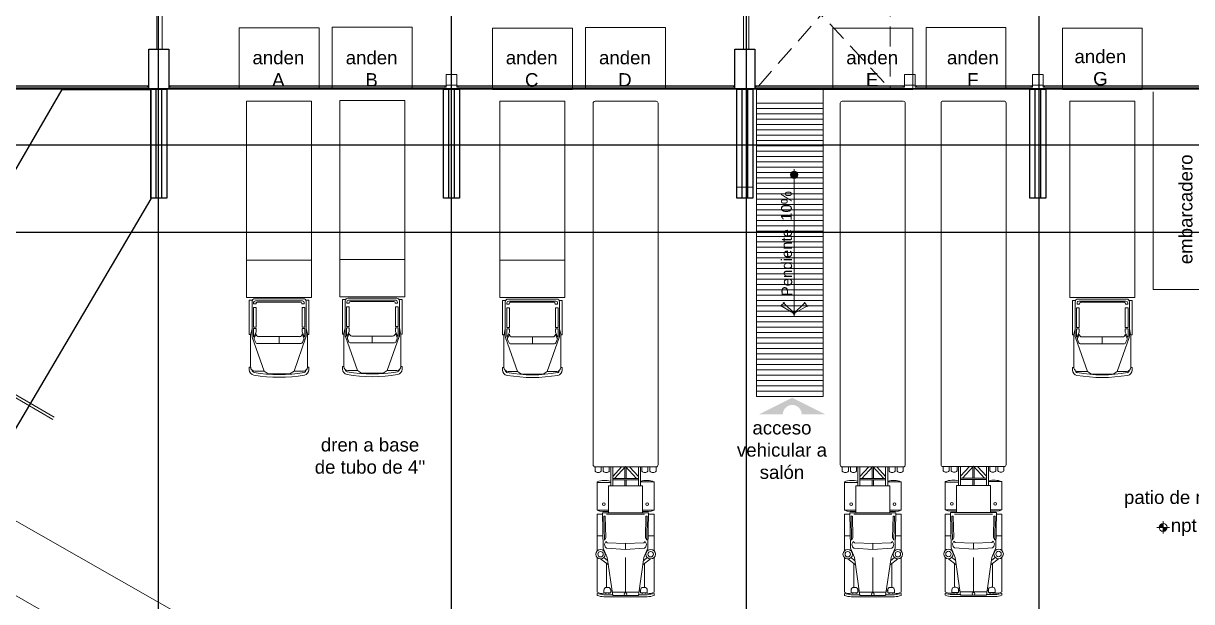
# Model space of a CAD drawing. Header units: millimetres. Extents: x 744843 to 745492, y 2520966 to 2521458.
# Drawn here: x 745366.24 to 745410.05, y 2521075.46 to 2521097.16 of the extents above; entities that cross this region are included whole.
import ezdxf

# ---------------------------------------------------------------- set-up
doc = ezdxf.new("R2010")
doc.units = ezdxf.units.MM
doc.linetypes.add('DASHED2', pattern=[0.375, 0.25, -0.125])
doc.linetypes.add('HIDDEN', pattern=[9.525, 6.35, -3.175])
for name, color, linetype in [('A-Columnas_Pppal', 3, 'Continuous'), ('A_Contrafuerte', 20, 'Continuous'), ('A_Ejes', 8, 'Continuous'), ('A_Piso', 161, 'Continuous')]:
    doc.layers.add(name, color=color, linetype=linetype)
for name, color, linetype, lineweight in [('A-Columnas_Secun', 74, 'Continuous', 20), ('A_Banqueta', 175, 'Continuous', 20), ('A_Escaleras', 52, 'Continuous', 20), ('A_Muebles', 8, 'Continuous', 20), ('A_Muros', 30, 'Continuous', 20), ('A_Muros_Concreto', 3, 'Continuous', 0), ('A_Niveles', 1, 'Continuous', 20), ('A_Proyecciones', 192, 'HIDDEN', 20), ('A_Puertas', 8, 'Continuous', 0), ('A_Textos', 4, 'Continuous', 20)]:
    doc.layers.add(name, color=color, linetype=linetype, lineweight=lineweight)
doc.styles.add('Arial', font='arial.ttf', dxfattribs={"height": 1})

# ---------------------------------------------------------------- blocks, each defined once
blk = doc.blocks.new('Flecha_3')
at = {"layer": 'A_Escaleras'}
for p, q in [((-0.151, 0.138), (-0.098, 0.191)), ((-0.11, 0.193), (0.009, -0.015)), ((0.012, -0.012), (-0.151, 0.153)), ((0.012, 0.012), (-0.151, -0.153)), ((-0.11, -0.193), (0.009, 0.015)), ((-0.151, -0.138), (-0.098, -0.191))]:
    blk.add_line(p, q, dxfattribs=at)
blk = doc.blocks.new('TRAILER')
at = {"layer": 'A_Muebles', "linetype": 'ByBlock'}
for p, q in [((0.127, 2.286), (0.051, 2.286)), ((0.178, 2.286), (1.476, 2.286)), ((1.725, 2.286), (3.099, 2.286)), ((2.286, 2.083), (2.286, 2.286)), ((3.099, 2.083), (3.099, 2.286)), ((3.251, 1.854), (3.251, 2.286)), ((4.318, 2.286), (3.251, 2.286)), ((4.293, 2.286), (4.293, 1.778)), ((4.714, 2.362), (4.877, 2.362)), ((4.877, 2.362), (4.877, 0.076)), ((18.516, 2.438), (4.953, 2.438)), ((18.593, 2.362), (18.593, 0.076)), ((0, 0.406), (0, 2.032)), ((1.473, 1.905), (0.051, 1.702)), ((0.076, 1.706), (0.076, 2.032)), ((0.152, 2.032), (0.152, 1.778)), ((0.254, 2.032), (0.152, 2.032)), ((0.254, 1.778), (0.152, 1.778)), ((0.229, 1.778), (0.229, 1.731)), ((0.356, 1.93), (1.245, 1.93)), ((0.356, 1.93), (0.356, 1.88)), ((1.422, 2.159), (1.197, 1.865)), ((1.349, 1.887), (1.473, 2.032)), ((1.829, 2.057), (1.473, 1.905)), ((1.778, 1.219), (1.829, 1.93)), ((3.15, 2.083), (1.829, 2.057)), ((1.88, 1.981), (1.829, 1.93)), ((1.981, 2.007), (1.88, 1.981)), ((2.083, 1.956), (1.981, 2.007)), ((2.032, 1.905), (2.007, 1.219)), ((2.083, 1.956), (2.032, 1.905)), ((3.023, 2.03), (2.122, 2.012)), ((2.22, 1.963), (2.122, 2.012)), ((3.023, 1.979), (2.22, 1.963)), ((3.023, 2.03), (3.023, 1.979)), ((3.099, 0.508), (3.099, 1.93)), ((3.15, 0.356), (3.15, 2.083)), ((3.15, 1.854), (4.166, 1.854)), ((4.166, 0.584), (4.166, 1.854)), ((4.877, 1.778), (4.166, 1.778)), ((4.714, 2.134), (4.877, 2.134)), ((4.714, 2.057), (4.877, 2.057)), ((4.714, 1.829), (4.877, 1.829)), ((0.051, 1.702), (0.051, 0.737)), ((0.178, 0.716), (0.178, 1.722)), ((4.166, 1.702), (4.877, 1.702)), ((4.394, 1.702), (4.394, 0.737)), ((4.445, 0.737), (4.445, 1.702)), ((4.445, 1.633), (4.891, 1.219)), ((4.52, 1.702), (4.877, 1.371)), ((0.178, 1.219), (1.473, 1.219)), ((1.778, 1.219), (1.829, 0.508)), ((2.007, 1.219), (1.778, 1.219)), ((2.007, 1.219), (1.778, 1.219)), ((2.032, 0.533), (2.007, 1.219)), ((4.394, 1.245), (4.166, 1.245)), ((4.166, 1.194), (4.394, 1.194)), ((4.445, 1.245), (4.864, 1.245)), ((4.891, 1.219), (4.445, 0.806)), ((4.445, 1.194), (4.864, 1.194)), ((4.877, 1.067), (4.52, 0.737)), ((1.473, 0.533), (0.051, 0.737)), ((0.076, 0.732), (0.076, 0.406)), ((0.152, 0.406), (0.152, 0.66)), ((0.254, 0.66), (0.152, 0.66)), ((0.229, 0.66), (0.229, 0.707)), ((0.356, 0.508), (0.356, 0.559)), ((0.356, 0.508), (1.245, 0.508)), ((1.422, 0.279), (1.197, 0.573)), ((1.349, 0.551), (1.473, 0.406)), ((1.829, 0.381), (1.473, 0.533)), ((1.88, 0.457), (1.829, 0.508)), ((1.981, 0.432), (1.88, 0.457)), ((2.083, 0.483), (1.981, 0.432)), ((2.083, 0.483), (2.032, 0.533)), ((2.22, 0.475), (2.122, 0.426)), ((3.023, 0.46), (2.22, 0.475)), ((3.023, 0.409), (3.023, 0.46)), ((3.15, 0.584), (4.166, 0.584)), ((3.251, 0.152), (3.251, 0.584)), ((4.877, 0.737), (4.166, 0.737)), ((4.877, 0.66), (4.166, 0.66)), ((4.318, 0.66), (4.318, 0.152)), ((4.714, 0.61), (4.877, 0.61)), ((0.127, 0.152), (0.051, 0.152)), ((0.254, 0.406), (0.152, 0.406)), ((1.476, 0.152), (0.178, 0.152)), ((3.099, 0.152), (1.725, 0.152)), ((3.15, 0.356), (1.829, 0.381)), ((3.023, 0.409), (2.122, 0.426)), ((2.286, 0.152), (2.286, 0.356)), ((3.099, 0.152), (3.099, 0.356)), ((4.318, 0.152), (3.251, 0.152)), ((4.714, 0.381), (4.877, 0.381)), ((4.714, 0.305), (4.877, 0.305)), ((4.714, 0.076), (4.877, 0.076)), ((4.953, 0), (18.516, 0))]:
    blk.add_line(p, q, dxfattribs=at)
for centre, radius in [((1.6, 2.159), 0.178), ((1.6, 2.159), 0.102), ((3.48, 2.032), 0.0508), ((0.102, 1.219), 0.0508), ((1.6, 0.279), 0.178), ((3.48, 0.406), 0.0508), ((1.6, 0.279), 0.102)]:
    blk.add_circle(centre, radius, dxfattribs=at)
for centre, radius, start, end in [((1.613, 1.842), 1.624, 164.1161, 173.264), ((1.689, 1.842), 1.624, 164.1161, 173.264), ((0.464, 2.108), 0.337, 148.1092, 193.0861), ((4.14, 1.981), 0.94, 161.0754, 187.7664), ((3.429, 1.981), 0.94, 347.5131, 18.9246), ((4.817, 2.248), 0.154, 132.075, 227.925), ((4.953, 2.362), 0.0762, 90, 180), ((18.516, 2.362), 0.0762, 0, 90), ((0.191, 1.969), 0.0635, 126.8699, 233.1301), ((0.191, 1.842), 0.0635, 126.8699, 233.1301), ((0.254, 1.93), 0.102, 0, 90), ((0.254, 1.88), 0.102, 270, 0), ((4.817, 1.943), 0.154, 132.075, 227.925), ((0.191, 0.597), 0.0635, 126.8699, 233.1301), ((0.191, 0.47), 0.0635, 126.8699, 233.1301), ((0.254, 0.559), 0.102, 0, 90), ((0.254, 0.508), 0.102, 270, 0), ((4.14, 0.457), 0.94, 172.2336, 198.9246), ((3.429, 0.457), 0.94, 341.0754, 12.4869), ((4.817, 0.495), 0.154, 132.075, 227.925), ((1.613, 0.597), 1.624, 186.736, 195.8839), ((1.689, 0.597), 1.624, 186.736, 195.8839), ((0.464, 0.33), 0.337, 166.9139, 211.8908), ((4.817, 0.191), 0.154, 132.075, 227.925), ((4.953, 0.076), 0.0762, 180, 270), ((18.516, 0.076), 0.0762, 270, 0)]:
    blk.add_arc(centre, radius, start, end, dxfattribs=at)
blk = doc.blocks.new('Camion_torton')
at = {"layer": 'A_Muebles', "linetype": 'ByBlock'}
for p, q in [((7.366, 2.438), (0, 2.438)), ((0, 2.438), (0, 0)), ((7.366, 0), (7.366, 2.438)), ((7.468, 2.337), (7.468, 2.235)), ((8.763, 2.337), (7.468, 2.337)), ((8.817, 2.234), (7.519, 2.234)), ((8.747, 2.281), (8.535, 2.234)), ((8.763, 2.286), (8.763, 2.337)), ((8.89, 2.285), (8.78, 2.285)), ((8.839, 2.285), (9.982, 2.285)), ((10.135, 1.777), (8.86, 2.224)), ((9.982, 2.336), (10.081, 2.336)), ((9.982, 2.285), (9.982, 2.336)), ((7.417, 2.132), (7.417, 0.304)), ((7.496, 2.107), (7.496, 0.342)), ((7.541, 2.039), (7.541, 0.41)), ((7.61, 2.176), (7.564, 2.176)), ((7.61, 2.084), (7.587, 2.084)), ((7.61, 2.176), (7.61, 2.084)), ((8.484, 2.183), (7.747, 2.183)), ((7.747, 2.082), (7.747, 2.183)), ((8.484, 2.082), (7.747, 2.082)), ((8.484, 2.082), (8.484, 2.183)), ((8.535, 2.082), (8.535, 2.183)), ((8.83, 2.183), (8.535, 2.183)), ((8.662, 2.082), (8.535, 2.082)), ((8.662, 2.082), (8.836, 2.159)), ((8.738, 2.082), (8.896, 2.149)), ((8.839, 1.98), (8.839, 0.456)), ((8.936, 2.149), (9.063, 2.095)), ((9.093, 0.388), (9.093, 2.048)), ((10.135, 1.777), (10.135, 2.132)), ((10.236, 1.624), (10.135, 1.777)), ((10.236, 1.624), (10.236, 0.812)), ((9.093, 1.218), (8.839, 1.218)), ((10.135, 0.659), (8.86, 0.212)), ((10.236, 0.812), (10.135, 0.659)), ((10.135, 0.659), (10.135, 0.304)), ((7.468, 0.102), (7.468, 0.203)), ((8.763, 0.102), (7.468, 0.102)), ((8.817, 0.202), (7.519, 0.202)), ((7.61, 0.273), (7.564, 0.273)), ((7.61, 0.365), (7.587, 0.365)), ((7.61, 0.273), (7.61, 0.365)), ((8.484, 0.354), (7.747, 0.354)), ((7.747, 0.354), (7.747, 0.253)), ((8.484, 0.253), (7.747, 0.253)), ((8.484, 0.354), (8.484, 0.253)), ((8.535, 0.354), (8.535, 0.253)), ((8.662, 0.354), (8.535, 0.354)), ((8.83, 0.253), (8.535, 0.253)), ((8.747, 0.155), (8.535, 0.202)), ((8.662, 0.354), (8.836, 0.277)), ((8.738, 0.354), (8.896, 0.287)), ((8.763, 0.152), (8.763, 0.102)), ((8.89, 0.151), (8.78, 0.151)), ((8.839, 0.151), (9.982, 0.151)), ((8.936, 0.287), (9.063, 0.341)), ((9.982, 0.151), (9.982, 0.1)), ((9.982, 0.1), (10.081, 0.1)), ((0, 0), (7.366, 0))]:
    blk.add_line(p, q, dxfattribs=at)
for centre, radius, start, end in [((7.519, 2.132), 0.102, 90, 180), ((8.78, 2.132), 0.152, 90, 102.5288), ((8.817, 2.132), 0.102, 64.6538, 90), ((9.982, 2.132), 0.152, 0, 90), ((10.081, 2.132), 0.203, 9.8947, 90), ((10.081, 2.132), 0.102, 9.8947, 80.8952), ((7.564, 2.107), 0.0686, 90, 180), ((7.587, 2.039), 0.0457, 90, 180), ((8.738, 1.98), 0.102, 0, 90), ((8.83, 2.17), 0.0127, 293.9625, 90), ((8.916, 2.103), 0.0508, 66.8014, 113.1986), ((9.043, 2.048), 0.0508, 0, 66.8014), ((4.839, 1.218), 5.423, 350.009, 9.991), ((4.839, 1.218), 5.524, 350.1053, 9.8947), ((8.738, 0.456), 0.102, 270, 0), ((7.519, 0.304), 0.102, 180, 270), ((7.564, 0.342), 0.0686, 180, 270), ((7.587, 0.41), 0.0457, 180, 270), ((8.78, 0.304), 0.152, 257.4712, 270), ((8.817, 0.304), 0.102, 270, 295.3462), ((8.83, 0.265), 0.0127, 270, 66.0375), ((8.916, 0.333), 0.0508, 246.8014, 293.1986), ((9.043, 0.388), 0.0508, 293.1986, 0), ((9.982, 0.304), 0.152, 270, 0), ((10.081, 0.304), 0.203, 270, 350.1053), ((10.081, 0.304), 0.102, 279.1048, 350.1053)]:
    blk.add_arc(centre, radius, start, end, dxfattribs=at)
blk = doc.blocks.new('niveles')
at = {"layer": 'A_Niveles'}
h = blk.add_hatch(color=256, dxfattribs=at)
h.paths.add_polyline_path([(-0.438, 0.174), (-0.289, 0.174), (-0.289, 0.323, 0.414214)])
h.paths.add_polyline_path([(-0.14, 0.174), (-0.289, 0.174), (-0.289, 0.025, 0.414214)])
for p, q in [((-0.525, 0.174), (-0.054, 0.174)), ((-0.479, 0.174), (-0.094, 0.174)), ((-0.289, 0.409), (-0.289, -0.061))]:
    blk.add_line(p, q, dxfattribs=at)
blk.add_circle((-0.289, 0.174), 0.149, dxfattribs=at)
at = {"layer": 'A_Textos', "ltscale": 0.0065, "width": 1.2}
blk.add_attdef('NIVEL', (0, 0), '', height=0.3, dxfattribs=at)
blk = doc.blocks.new('A$C39B6327D')
at = {"layer": 'A_Muebles', "color": 0, "linetype": 'ByBlock'}
for p, q in [((7.366, 2.438), (0, 2.438)), ((0, 2.438), (0, 0)), ((5.966, 0), (5.966, 2.438)), ((7.366, 0), (7.366, 2.438)), ((7.468, 2.337), (7.468, 2.235)), ((8.763, 2.337), (7.468, 2.337)), ((8.817, 2.234), (7.519, 2.234)), ((8.747, 2.281), (8.535, 2.234)), ((8.763, 2.286), (8.763, 2.337)), ((8.89, 2.285), (8.78, 2.285)), ((8.839, 2.285), (9.982, 2.285)), ((10.135, 1.777), (8.86, 2.224)), ((9.982, 2.336), (10.081, 2.336)), ((9.982, 2.285), (9.982, 2.336)), ((7.417, 2.132), (7.417, 0.304)), ((7.496, 2.107), (7.496, 0.342)), ((7.541, 2.039), (7.541, 0.41)), ((7.61, 2.176), (7.564, 2.176)), ((7.61, 2.084), (7.587, 2.084)), ((7.61, 2.176), (7.61, 2.084)), ((8.484, 2.183), (7.747, 2.183)), ((7.747, 2.082), (7.747, 2.183)), ((8.484, 2.082), (7.747, 2.082)), ((8.484, 2.082), (8.484, 2.183)), ((8.535, 2.082), (8.535, 2.183)), ((8.83, 2.183), (8.535, 2.183)), ((8.662, 2.082), (8.535, 2.082)), ((8.662, 2.082), (8.836, 2.159)), ((8.738, 2.082), (8.896, 2.149)), ((8.839, 1.98), (8.839, 0.456)), ((8.936, 2.149), (9.063, 2.095)), ((9.093, 0.388), (9.093, 2.048)), ((10.135, 1.777), (10.135, 2.132)), ((10.236, 1.624), (10.135, 1.777)), ((10.236, 1.624), (10.236, 0.812)), ((9.093, 1.218), (8.839, 1.218)), ((10.135, 0.659), (8.86, 0.212)), ((10.236, 0.812), (10.135, 0.659)), ((10.135, 0.659), (10.135, 0.304)), ((7.468, 0.102), (7.468, 0.203)), ((8.763, 0.102), (7.468, 0.102)), ((8.817, 0.202), (7.519, 0.202)), ((7.61, 0.273), (7.564, 0.273)), ((7.61, 0.365), (7.587, 0.365)), ((7.61, 0.273), (7.61, 0.365)), ((8.484, 0.354), (7.747, 0.354)), ((7.747, 0.354), (7.747, 0.253)), ((8.484, 0.253), (7.747, 0.253)), ((8.484, 0.354), (8.484, 0.253)), ((8.535, 0.354), (8.535, 0.253)), ((8.662, 0.354), (8.535, 0.354)), ((8.83, 0.253), (8.535, 0.253)), ((8.747, 0.155), (8.535, 0.202)), ((8.662, 0.354), (8.836, 0.277)), ((8.738, 0.354), (8.896, 0.287)), ((8.763, 0.152), (8.763, 0.102)), ((8.89, 0.151), (8.78, 0.151)), ((8.839, 0.151), (9.982, 0.151)), ((8.936, 0.287), (9.063, 0.341)), ((9.982, 0.151), (9.982, 0.1)), ((9.982, 0.1), (10.081, 0.1)), ((0, 0), (7.366, 0))]:
    blk.add_line(p, q, dxfattribs=at)
for centre, radius, start, end in [((7.519, 2.132), 0.102, 90, 180), ((8.78, 2.132), 0.152, 90, 102.5288), ((8.817, 2.132), 0.102, 64.6538, 90), ((9.982, 2.132), 0.152, 0, 90), ((10.081, 2.132), 0.203, 9.8947, 90), ((10.081, 2.132), 0.102, 9.8947, 80.8952), ((7.564, 2.107), 0.0686, 90, 180), ((7.587, 2.039), 0.0457, 90, 180), ((8.738, 1.98), 0.102, 0, 90), ((8.83, 2.17), 0.0127, 293.9625, 90), ((8.916, 2.103), 0.0508, 66.8014, 113.1986), ((9.043, 2.048), 0.0508, 0, 66.8014), ((4.839, 1.218), 5.423, 350.009, 9.991), ((4.839, 1.218), 5.524, 350.1053, 9.8947), ((8.738, 0.456), 0.102, 270, 0), ((7.519, 0.304), 0.102, 180, 270), ((7.564, 0.342), 0.0686, 180, 270), ((7.587, 0.41), 0.0457, 180, 270), ((8.78, 0.304), 0.152, 257.4712, 270), ((8.817, 0.304), 0.102, 270, 295.3462), ((8.83, 0.265), 0.0127, 270, 66.0375), ((8.916, 0.333), 0.0508, 246.8014, 293.1986), ((9.043, 0.388), 0.0508, 293.1986, 0), ((9.982, 0.304), 0.152, 270, 0), ((10.081, 0.304), 0.203, 270, 350.1053), ((10.081, 0.304), 0.102, 279.1048, 350.1053)]:
    blk.add_arc(centre, radius, start, end, dxfattribs=at)
blk = doc.blocks.new('contrafuertes')
at = {"layer": 'A_Muros', "ltscale": 0.0065}
for p, q in [((744020.875, 2519069.698), (744021.475, 2519069.698)), ((744020.875, 2519066.028), (744020.875, 2519069.698)), ((744021.475, 2519069.698), (744021.475, 2519066.028)), ((744021.475, 2519066.028), (744020.875, 2519066.028))]:
    blk.add_line(p, q, dxfattribs=at)

msp = doc.modelspace()

# ---------------------------------------------------------------- hatches: boundary and pattern name
at = {"layer": 'A_Escaleras'}
msp.add_hatch(color=256, dxfattribs=at).paths.add_polyline_path([(745395.029, 2521091.554, 1), (745395.26, 2521091.406, 1)])
msp.add_hatch(color=256, dxfattribs=at).paths.add_polyline_path([(745395.029, 2521091.554, 1), (745395.26, 2521091.406, 1)])
at = {"layer": 'A_Textos', "ltscale": 0.1}
msp.add_hatch(color=256, dxfattribs=at).paths.add_polyline_path([(745396.322, 2521082.488), (745395.074, 2521083.113), (745393.825, 2521082.488), (745394.72, 2521082.488, -1), (745395.427, 2521082.488)])
msp.add_hatch(color=256, dxfattribs=at).paths.add_polyline_path([(745396.322, 2521082.488), (745395.074, 2521083.113), (745393.825, 2521082.488), (745394.72, 2521082.488, -1), (745395.427, 2521082.488)])

# ---------------------------------------------------------------- linework, layer by layer
at = {"layer": 'A-Columnas_Pppal'}
for points in [[(745370.944, 2521096.189), (745371.694, 2521096.189), (745371.694, 2521094.69), (745370.944, 2521094.69)], [(745392.925, 2521096.189), (745393.675, 2521096.189), (745393.675, 2521094.69), (745392.925, 2521094.69)]]:
    msp.add_lwpolyline(points, close=True, dxfattribs=at)
at = {"layer": 'A-Columnas_Secun'}
for p, q in [((745382.099, 2521095.239), (745382.099, 2521094.84)), ((745382.499, 2521095.239), (745382.099, 2521095.239)), ((745382.499, 2521094.84), (745382.499, 2521095.239)), ((745399.684, 2521095.239), (745399.284, 2521095.239)), ((745399.284, 2521095.239), (745399.284, 2521094.84)), ((745399.684, 2521094.84), (745399.684, 2521095.239)), ((745404.48, 2521095.239), (745404.08, 2521095.239)), ((745404.08, 2521095.239), (745404.08, 2521094.839)), ((745404.48, 2521094.839), (745404.48, 2521095.239)), ((745382.099, 2521094.84), (745382.499, 2521094.84)), ((745399.284, 2521094.84), (745399.684, 2521094.84)), ((745404.08, 2521094.839), (745404.48, 2521094.839))]:
    msp.add_line(p, q, dxfattribs=at)
at = {"layer": 'A_Banqueta'}
for q in [(745408.611, 2521094.595, 0.927), (745447.872, 2521087.172, 0.927)]:
    msp.add_line((745408.611, 2521087.172, 0.927), q, dxfattribs=at)
at = {"layer": 'A_Contrafuerte'}
for points in [[(745371.619, 2521090.603), (745371.019, 2521090.603), (745371.019, 2521094.69), (745371.619, 2521094.69)], [(745371.419, 2521090.603), (745371.219, 2521090.603), (745371.219, 2521094.69), (745371.419, 2521094.69)], [(745382.599, 2521090.603), (745381.999, 2521090.603), (745381.999, 2521094.69), (745382.599, 2521094.69)], [(745382.399, 2521090.603), (745382.199, 2521090.603), (745382.199, 2521094.69), (745382.399, 2521094.69)], [(745393.6, 2521090.603), (745393, 2521090.603), (745393, 2521094.69), (745393.6, 2521094.69)], [(745393.4, 2521090.603), (745393.2, 2521090.603), (745393.2, 2521094.69), (745393.4, 2521094.69)], [(745404.58, 2521090.602), (745403.98, 2521090.602), (745403.98, 2521094.69), (745404.58, 2521094.69)], [(745404.38, 2521090.602), (745404.18, 2521090.602), (745404.18, 2521094.69), (745404.38, 2521094.69)]]:
    msp.add_lwpolyline(points, close=True, dxfattribs=at)
at = {"layer": 'A_Ejes'}
for p, q in [((745371.3, 2521057.851), (745371.3, 2521173.138)), ((745382.3, 2521057.851), (745382.3, 2521173.138)), ((745404.335, 2521057.851), (745404.334, 2521173.138)), ((745393.352, 2521058.677), (745393.363, 2521152.227))]:
    msp.add_line(p, q, dxfattribs=at)
at = {"layer": 'A_Ejes', "ltscale": 0.5}
for p, q in [((745296.02, 2521094.718), (745459.353, 2521094.718)), ((745302.007, 2521092.599), (745459.401, 2521092.599)), ((745296.069, 2521089.329), (745459.401, 2521089.329))]:
    msp.add_line(p, q, dxfattribs=at)
at = {"layer": 'A_Escaleras', "ltscale": 0.0065}
for p, q in [((745396.718, 2521094.68), (745393.718, 2521094.68)), ((745396.718, 2521094.68), (745393.718, 2521094.68)), ((745393.736, 2521094.682), (745393.736, 2521083.164)), ((745396.236, 2521094.682), (745396.236, 2521083.164)), ((745396.236, 2521094.164), (745393.736, 2521094.164)), ((745393.736, 2521093.964), (745396.236, 2521093.964)), ((745393.736, 2521093.764), (745396.236, 2521093.764)), ((745393.736, 2521093.564), (745396.236, 2521093.564)), ((745393.736, 2521093.364), (745396.236, 2521093.364)), ((745393.736, 2521093.164), (745396.236, 2521093.164)), ((745393.736, 2521092.964), (745396.236, 2521092.964)), ((745393.736, 2521092.764), (745396.236, 2521092.764)), ((745393.736, 2521092.564), (745396.236, 2521092.564)), ((745393.736, 2521092.364), (745396.236, 2521092.364)), ((745393.736, 2521092.164), (745396.236, 2521092.164)), ((745393.736, 2521091.964), (745396.236, 2521091.964)), ((745393.736, 2521091.764), (745396.236, 2521091.764)), ((745393.736, 2521091.564), (745396.236, 2521091.564)), ((745395.145, 2521086.188), (745395.145, 2521091.687)), ((745395.145, 2521086.188), (745395.145, 2521091.687)), ((745393.736, 2521091.364), (745396.243, 2521091.364)), ((745393.736, 2521091.164), (745396.236, 2521091.164)), ((745393.736, 2521090.964), (745396.236, 2521090.964)), ((745393.736, 2521090.764), (745396.236, 2521090.764)), ((745393.736, 2521090.564), (745396.236, 2521090.564)), ((745393.736, 2521090.364), (745396.236, 2521090.364)), ((745393.736, 2521090.164), (745396.236, 2521090.164)), ((745393.736, 2521089.964), (745396.236, 2521089.964)), ((745393.736, 2521089.764), (745396.236, 2521089.764)), ((745393.736, 2521089.564), (745396.236, 2521089.564)), ((745393.736, 2521089.364), (745396.236, 2521089.364)), ((745393.736, 2521089.164), (745396.236, 2521089.164)), ((745393.736, 2521088.964), (745396.236, 2521088.964)), ((745393.736, 2521088.764), (745396.236, 2521088.764)), ((745393.736, 2521088.564), (745396.236, 2521088.564)), ((745393.736, 2521088.364), (745396.236, 2521088.364)), ((745393.736, 2521088.164), (745396.236, 2521088.164)), ((745393.736, 2521087.964), (745396.236, 2521087.964)), ((745393.736, 2521087.764), (745396.236, 2521087.764)), ((745393.736, 2521087.564), (745396.236, 2521087.564)), ((745393.736, 2521087.364), (745396.236, 2521087.364)), ((745393.736, 2521087.164), (745396.236, 2521087.164)), ((745393.736, 2521086.964), (745396.236, 2521086.964)), ((745393.736, 2521086.764), (745396.236, 2521086.764)), ((745393.736, 2521086.564), (745396.236, 2521086.564)), ((745393.736, 2521086.364), (745396.236, 2521086.364)), ((745393.736, 2521086.164), (745396.236, 2521086.164)), ((745393.736, 2521085.964), (745396.236, 2521085.964)), ((745393.736, 2521085.764), (745396.236, 2521085.764)), ((745393.736, 2521085.564), (745396.236, 2521085.564)), ((745393.736, 2521085.364), (745396.236, 2521085.364)), ((745393.736, 2521085.164), (745396.236, 2521085.164)), ((745393.736, 2521084.964), (745396.236, 2521084.964)), ((745393.736, 2521084.764), (745396.236, 2521084.764)), ((745393.736, 2521084.564), (745396.236, 2521084.564)), ((745393.736, 2521084.564), (745396.236, 2521084.564)), ((745393.736, 2521084.364), (745396.236, 2521084.364)), ((745393.736, 2521084.364), (745396.236, 2521084.364)), ((745393.736, 2521084.164), (745396.236, 2521084.164)), ((745393.736, 2521084.164), (745396.236, 2521084.164)), ((745393.736, 2521083.964), (745396.236, 2521083.964)), ((745393.736, 2521083.964), (745396.236, 2521083.964)), ((745393.736, 2521083.764), (745396.236, 2521083.764)), ((745393.736, 2521083.764), (745396.236, 2521083.764)), ((745393.736, 2521083.564), (745396.236, 2521083.564)), ((745393.736, 2521083.564), (745396.236, 2521083.564)), ((745393.736, 2521083.364), (745396.236, 2521083.364)), ((745393.736, 2521083.364), (745396.236, 2521083.364)), ((745393.736, 2521083.164), (745396.236, 2521083.164)), ((745393.963, 2521083.164), (745396.236, 2521083.164))]:
    msp.add_line(p, q, dxfattribs=at)
at = {"layer": 'A_Escaleras'}
msp.add_circle((745395.145, 2521091.48), 0.137, dxfattribs=at)
msp.add_circle((745395.145, 2521091.48), 0.137, dxfattribs=at)
at = {"layer": 'A_Muebles', "ltscale": 0.0065}
for points in [[(745374.327, 2521096.99), (745377.327, 2521096.99), (745377.327, 2521094.69), (745374.327, 2521094.69)], [(745377.823, 2521097.012), (745380.823, 2521097.012), (745380.823, 2521094.712), (745377.823, 2521094.712)], [(745383.827, 2521096.98), (745386.827, 2521096.98), (745386.827, 2521094.68), (745383.827, 2521094.68)], [(745387.322, 2521097.002), (745390.322, 2521097.002), (745390.322, 2521094.702), (745387.322, 2521094.702)]]:
    msp.add_lwpolyline(points, close=True, dxfattribs=at)
at = {"layer": 'A_Muebles', "ltscale": 0.0065, "elevation": 0}
for points in [[(745396.594, 2521096.981), (745399.594, 2521096.981), (745399.594, 2521094.681), (745396.594, 2521094.681)], [(745400.09, 2521097.003), (745403.09, 2521097.003), (745403.09, 2521094.703), (745400.09, 2521094.703)], [(745405.203, 2521096.98), (745408.203, 2521096.98), (745408.203, 2521094.68), (745405.203, 2521094.68)]]:
    msp.add_lwpolyline(points, close=True, dxfattribs=at)
at = {"layer": 'A_Muros_Concreto'}
for points in [[(745371.439, 2521096.189), (745371.439, 2521098.265), (745371.239, 2521098.265), (745371.239, 2521096.189)], [(745393.439, 2521096.189), (745393.439, 2521098.065), (745393.239, 2521098.065), (745393.239, 2521096.189)]]:
    msp.add_lwpolyline(points, close=True, dxfattribs=at)
at = {"layer": 'A_Piso'}
msp.add_line((745410.781, 2521094.69), (745349.982, 2521094.69), dxfattribs=at)
at = {"layer": 'A_Piso', "ltscale": 0.0065}
msp.add_lwpolyline([(745351.122, 2521066.121), (745367.692, 2521094.679), (745371.019, 2521094.679), (745371.019, 2521090.581), (745359.501, 2521071.044), (745367.467, 2521066.466, -0.270889), (745370.466, 2521061.203), (745370.624, 2521059.879), (745369.116, 2521060.503), (745369.233, 2521061.329), (745368.721, 2521063.464), (745367.938, 2521065.159), (745366.751, 2521066.359), (745366.15, 2521066.642)], format="xyb", dxfattribs=at)
at = {"layer": 'A_Proyecciones', "linetype": 'DASHED2', "ltscale": 3}
for p, q in [((745398.749, 2521109.41), (745398.749, 2521094.68)), ((745393.419, 2521100.433), (745398.759, 2521094.677)), ((745398.759, 2521100.433), (745393.694, 2521094.68))]:
    msp.add_line(p, q, dxfattribs=at)
at = {"layer": 'A_Proyecciones', "ltscale": 3}
for points in [[(745361.366, 2521085.769), (745367.345, 2521082.3)], [(745361.417, 2521085.855), (745367.396, 2521082.386)]]:
    msp.add_lwpolyline(points, dxfattribs=at)
at = {"layer": 'A_Puertas'}
for p, q in [((745365.23, 2521094.815), (745370.894, 2521094.815)), ((745370.894, 2521094.765), (745365.23, 2521094.765)), ((745371.744, 2521094.815), (745382.049, 2521094.815)), ((745382.049, 2521094.765), (745371.744, 2521094.765)), ((745382.549, 2521094.815), (745392.875, 2521094.815)), ((745392.875, 2521094.765), (745382.549, 2521094.765)), ((745393.725, 2521094.815), (745399.234, 2521094.815)), ((745399.234, 2521094.765), (745393.725, 2521094.765)), ((745399.734, 2521094.815), (745404.03, 2521094.815)), ((745404.03, 2521094.765), (745399.734, 2521094.765)), ((745404.53, 2521094.815), (745410.731, 2521094.815)), ((745410.731, 2521094.765), (745404.53, 2521094.765))]:
    msp.add_line(p, q, dxfattribs=at)
for points in [[(745370.894, 2521094.765), (745370.944, 2521094.765), (745370.944, 2521094.815), (745370.894, 2521094.815)], [(745371.694, 2521094.765), (745371.744, 2521094.765), (745371.744, 2521094.815), (745371.694, 2521094.815)], [(745382.049, 2521094.765), (745382.099, 2521094.765), (745382.099, 2521094.815), (745382.049, 2521094.815)], [(745382.499, 2521094.765), (745382.549, 2521094.765), (745382.549, 2521094.815), (745382.499, 2521094.815)], [(745392.875, 2521094.765), (745392.925, 2521094.765), (745392.925, 2521094.815), (745392.875, 2521094.815)], [(745393.675, 2521094.765), (745393.725, 2521094.765), (745393.725, 2521094.815), (745393.675, 2521094.815)], [(745399.234, 2521094.765), (745399.284, 2521094.765), (745399.284, 2521094.815), (745399.234, 2521094.815)], [(745399.684, 2521094.765), (745399.734, 2521094.765), (745399.734, 2521094.815), (745399.684, 2521094.815)], [(745404.03, 2521094.765), (745404.08, 2521094.765), (745404.08, 2521094.815), (745404.03, 2521094.815)], [(745404.48, 2521094.765), (745404.53, 2521094.765), (745404.53, 2521094.815), (745404.48, 2521094.815)]]:
    msp.add_lwpolyline(points, close=True, dxfattribs=at)

# ---------------------------------------------------------------- block references
at = {"layer": 'A_Escaleras', "xscale": -2.686127701651165, "yscale": 2.686127700842917, "zscale": 2.686127701114553, "rotation": 89.44824955908082}
msp.add_blockref('Flecha_3', (745395.146, 2521086.279), dxfattribs=at)
msp.add_blockref('Flecha_3', (745395.146, 2521086.279), dxfattribs=at)
at = {"layer": 'A_Muebles', "ltscale": 0.0065, "xscale": -1, "rotation": 90}
for p in [(745377.046, 2521094.244), (745380.542, 2521094.266), (745386.546, 2521094.234)]:
    msp.add_blockref('A$C39B6327D', p, dxfattribs=at)
at = {"layer": 'A_Muebles', "ltscale": 0.0065}
for name, p, rotation in [('TRAILER', (745390.042, 2521075.642), 90), ('TRAILER', (745399.313, 2521075.642), 90), ('TRAILER', (745403.091, 2521075.652), 90), ('Camion_torton', (745405.483, 2521094.234), 270), ('TRAILER', (745381.287, 2521069.763), 150.3381673135218), ('TRAILER', (745379.557, 2521066.726), 150.3381673135218)]:
    msp.add_blockref(name, p, dxfattribs=dict(at, rotation=rotation))
at = {"layer": 'A_Muros', "linetype": 'Continuous'}
msp.add_blockref('contrafuertes', (1372.126, 2024.982), dxfattribs=at)
at = {"layer": 'A_Textos'}
ref = msp.add_blockref('niveles', (745409.272, 2521078.077), dxfattribs=at)
ref.add_attrib('NIVEL', 'npt +1.80', (745409.272, 2521078.077), dxfattribs={"ltscale": 0.0065, "height": 0.5, "style": 'Arial'})

# ---------------------------------------------------------------- texts
at = {"layer": 'A_Textos', "ltscale": 0.1, "char_height": 0.5, "attachment_point": 2, "style": 'Arial'}
for s, insert, width in [('anden\\PA', (745375.801, 2521096.123), 13.91647), ('anden\\PB', (745379.297, 2521096.123), 13.91647), ('anden\\PC', (745385.301, 2521096.123), 13.91647), ('anden\\PD', (745388.797, 2521096.123), 13.91647), ('anden\\PE', (745398.071, 2521096.123), 13.91647), ('anden\\PF', (745401.846, 2521096.123), 13.91647), ('anden\\PG', (745406.63, 2521096.165), 13.91647), ('acceso vehicular a salón', (745394.687, 2521082.236), 4.44747), ('acceso vehicular a salón', (745394.687, 2521082.236), 4.44747), ("dren a base \\Pde tubo de 4''", (745379.239, 2521081.598), 12.01144), ("dren a base \\Pde tubo de 4''", (745379.239, 2521081.598), 12.01144), ('patio de maniobras ', (745410.485, 2521079.629), 7.28363)]:
    msp.add_mtext(s, dxfattribs=dict(at, insert=insert, width=width))
at = {"layer": 'A_Textos', "ltscale": 0.1, "insert": (745409.582, 2521090.181), "char_height": 0.5, "width": 13.91647, "attachment_point": 2, "rotation": 90, "style": 'Arial'}
msp.add_mtext('embarcadero', dxfattribs=at)
at = {"layer": 'A_Textos', "insert": (745394.671, 2521086.922), "char_height": 0.4, "width": 6.00607, "attachment_point": 1, "rotation": 90.2841, "style": 'Arial'}
msp.add_mtext('Pendiente  10%', dxfattribs=at)

doc.saveas('drawing.dxf')
